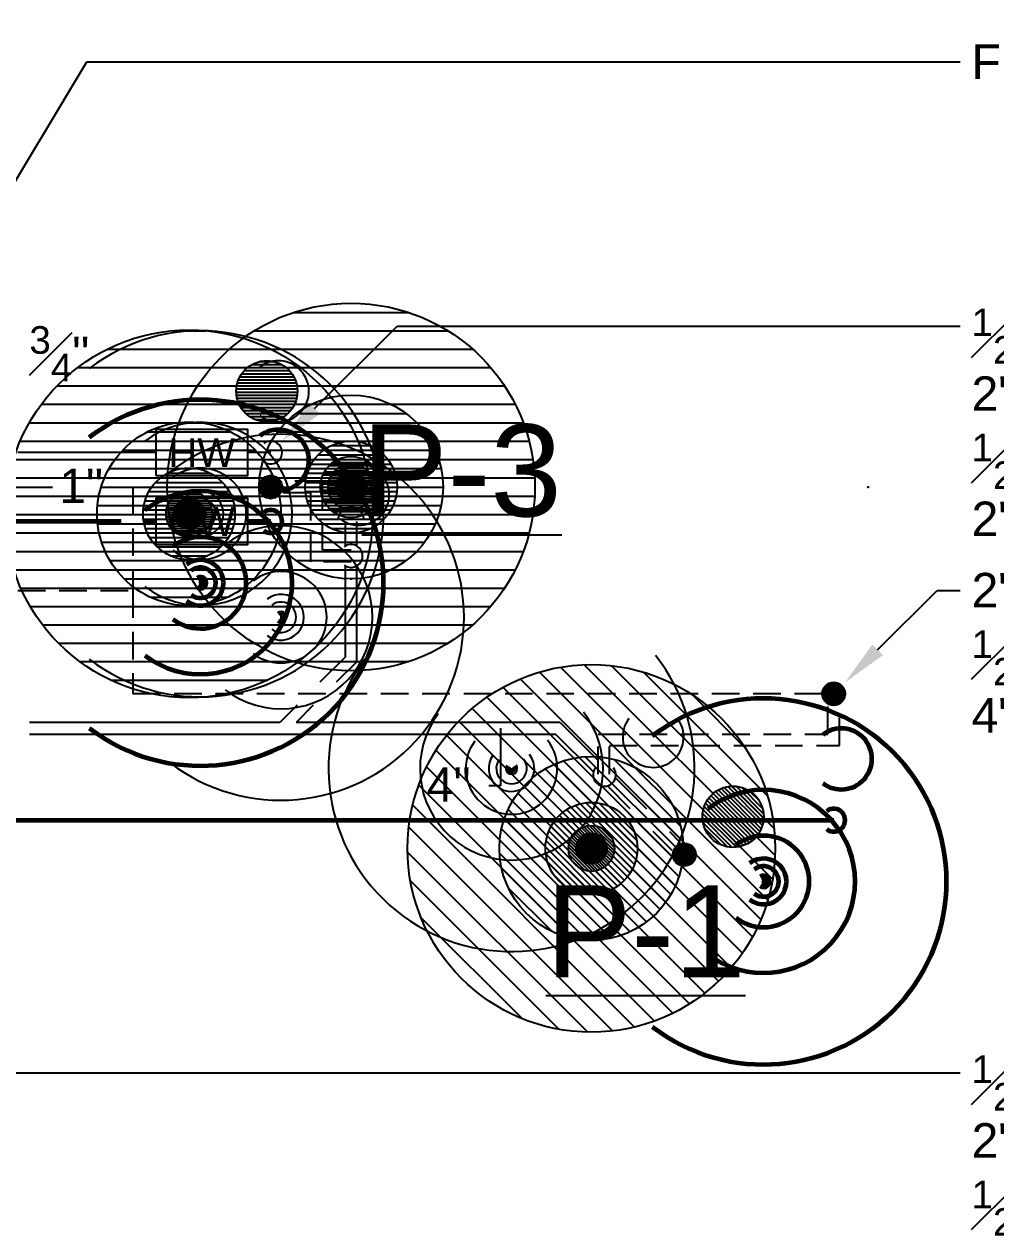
# Model space of a CAD drawing. Extents: x 2104 to 16979, y 4026 to 5124.
# Drawn here: x 6615.8 to 6742.7, y 4576.2 to 4734.4 of the extents above; entities that cross this region are included whole.
import ezdxf
from ezdxf import colors
from ezdxf.entities.mleader import LeaderData, LeaderLine
from ezdxf.enums import TextEntityAlignment as Align
from ezdxf.math import Vec2, Vec3

# ---------------------------------------------------------------- set-up
doc = ezdxf.new("R2010")
doc.units = 0
doc.header["$LTSCALE"] = 18
doc.header["$MEASUREMENT"] = 0
doc.linetypes.add('VENT', pattern=[0.30000000000000004, 0.2, -0.1])
for name, color, linetype in [('G-ANNO-TEXT', 70, 'Continuous'), ('P-HW-N', 1, 'Continuous'), ('P-HW-N @ 1 (1)', 1, 'Continuous'), ('P-HW-N @ 1 (2)', 1, 'Continuous'), ('P-HW-N @ 12', 1, 'Continuous'), ('P-HW-N @ 128', 1, 'Continuous'), ('P-HW-N @ 16', 1, 'Continuous'), ('P-HW-N @ 192', 1, 'Continuous'), ('P-HW-N @ 2', 1, 'Continuous'), ('P-HW-N @ 24', 1, 'Continuous'), ('P-HW-N @ 384', 1, 'Continuous'), ('P-HW-N @ 4', 1, 'Continuous'), ('P-HW-N @ 48', 1, 'Continuous'), ('P-HW-N @ 64', 1, 'Continuous'), ('P-HW-N @ 768', 1, 'Continuous'), ('P-HW-N @ 8', 1, 'Continuous'), ('P-HW-N @ 96', 1, 'Continuous'), ('P-SAN-N', 6, 'Continuous'), ('P-SAN-N @ 1 (1)', 6, 'Continuous'), ('P-SAN-N @ 1 (2)', 6, 'Continuous'), ('P-SAN-N @ 12', 6, 'Continuous'), ('P-SAN-N @ 128', 6, 'Continuous'), ('P-SAN-N @ 16', 6, 'Continuous'), ('P-SAN-N @ 192', 6, 'Continuous'), ('P-SAN-N @ 2', 6, 'Continuous'), ('P-SAN-N @ 24', 6, 'Continuous'), ('P-SAN-N @ 384', 6, 'Continuous'), ('P-SAN-N @ 4', 6, 'Continuous'), ('P-SAN-N @ 48', 6, 'Continuous'), ('P-SAN-N @ 64', 6, 'Continuous'), ('P-SAN-N @ 768', 6, 'Continuous'), ('P-SAN-N @ 8', 6, 'Continuous'), ('P-SAN-N @ 96', 6, 'Continuous'), ('P-SANV-N', 5, 'VENT'), ('P-SANV-N @ 1 (1)', 5, 'VENT'), ('P-SANV-N @ 1 (2)', 5, 'VENT'), ('P-SANV-N @ 12', 5, 'VENT'), ('P-SANV-N @ 128', 5, 'VENT'), ('P-SANV-N @ 16', 5, 'VENT'), ('P-SANV-N @ 192', 5, 'VENT'), ('P-SANV-N @ 2', 5, 'VENT'), ('P-SANV-N @ 24', 5, 'VENT'), ('P-SANV-N @ 384', 5, 'VENT'), ('P-SANV-N @ 4', 5, 'VENT'), ('P-SANV-N @ 48', 5, 'VENT'), ('P-SANV-N @ 64', 5, 'VENT'), ('P-SANV-N @ 768', 5, 'VENT'), ('P-SANV-N @ 8', 5, 'VENT'), ('P-SANV-N @ 96', 5, 'VENT')]:
    doc.layers.add(name, color=color, linetype=linetype)
for name, color, linetype, lineweight in [('P-CW-N', 4, 'Continuous', 60), ('P-CW-N @ 1 (1)', 4, 'Continuous', 60), ('P-CW-N @ 1 (2)', 4, 'Continuous', 60), ('P-CW-N @ 12', 4, 'Continuous', 60), ('P-CW-N @ 128', 4, 'Continuous', 60), ('P-CW-N @ 16', 4, 'Continuous', 60), ('P-CW-N @ 192', 4, 'Continuous', 60), ('P-CW-N @ 2', 4, 'Continuous', 60), ('P-CW-N @ 24', 4, 'Continuous', 60), ('P-CW-N @ 384', 4, 'Continuous', 60), ('P-CW-N @ 4', 4, 'Continuous', 60), ('P-CW-N @ 48', 4, 'Continuous', 60), ('P-CW-N @ 64', 4, 'Continuous', 60), ('P-CW-N @ 768', 4, 'Continuous', 60), ('P-CW-N @ 8', 4, 'Continuous', 60), ('P-CW-N @ 96', 4, 'Continuous', 60)]:
    doc.layers.add(name, color=color, linetype=linetype, lineweight=lineweight)
doc.layers.get('0').freeze()
doc.styles.add('Arial', font='arial.ttf')
doc.dimstyles.new('Loop048', dxfattribs={"dimscale": 0, "dimtxt": 0.09375, "dimasz": 0.03125, "dimexe": 0.0625, "dimexo": 0.0625, "dimgap": 0.09375, "dimtad": 1, "dimdec": 4, "dimzin": 3, "dimdsep": 46, "dimlunit": 4, "dimtxsty": 'Arial', "dimblk": 'OBLIQUE', "dimcen": 0.09375, "dimdle": 0.0625, "dimclrd": 256, "dimclre": 256, "dimclrt": 256, "dimadec": 4, "dimazin": 0, "dimtfac": 0.8, "dimtdec": 4, "dimtix": 1, "dimtofl": 0, "dimtmove": 1, "dimatfit": 0, "dimldrblk": 'LeaderNoteBlock', "dimfxl": 1, "dimfrac": 1, "dimtolj": 1, "dimtzin": 0, "dimlwd": -1, "dimlwe": -1, "dimarcsym": 0})

# ---------------------------------------------------------------- blocks, each defined once
blk = doc.blocks.new('*U7')
h = blk.add_hatch()
h.set_pattern_fill('ANSI31', color=256, scale=0.025, angle=135)
h.set_pattern_definition([(180, (0, 0), (-4.336808689942018e-19, -0.003125), [])])
edge = h.paths.add_edge_path()
edge.add_arc((-3.469446951953614e-18, -6.938893903907228e-18), 0.03125000000000001, 0, 360)
blk.add_circle((0, 0), 0.03125)
blk = doc.blocks.new('*U322')
at = {"layer": 'P-SANV-N @ 1 (1)'}
blk.add_blockref('*U7', (6637.343581524154, 4670.5), dxfattribs=at)
at = {"layer": 'P-SANV-N @ 1 (2)'}
blk.add_blockref('*U7', (6637.343581524154, 4670.5), dxfattribs=at)
at = {"layer": 'P-SANV-N @ 12', "xscale": 12, "yscale": 12, "zscale": 12}
blk.add_blockref('*U7', (6637.343581524154, 4670.5), dxfattribs=at)
at = {"layer": 'P-SANV-N @ 128', "xscale": 128, "yscale": 128, "zscale": 128}
blk.add_blockref('*U7', (6647.5, 4686.5), dxfattribs=at)
at = {"layer": 'P-SANV-N @ 16', "xscale": 16, "yscale": 16, "zscale": 16}
blk.add_blockref('*U7', (6637.343581524154, 4670.5), dxfattribs=at)
at = {"layer": 'P-SANV-N @ 192', "xscale": 192, "yscale": 192, "zscale": 192}
blk.add_blockref('*U7', (6637.343581524154, 4670.5), dxfattribs=at)
at = {"layer": 'P-SANV-N @ 2', "xscale": 2, "yscale": 2, "zscale": 2}
blk.add_blockref('*U7', (6637.343581524154, 4670.5), dxfattribs=at)
at = {"layer": 'P-SANV-N @ 24', "xscale": 24, "yscale": 24, "zscale": 24}
blk.add_blockref('*U7', (6637.343581524154, 4670.5), dxfattribs=at)
at = {"layer": 'P-SANV-N @ 384', "xscale": 384, "yscale": 384, "zscale": 384}
blk.add_blockref('*U7', (6637.343581524154, 4670.5), dxfattribs=at)
at = {"layer": 'P-SANV-N @ 4', "xscale": 4, "yscale": 4, "zscale": 4}
blk.add_blockref('*U7', (6637.343581524154, 4670.5), dxfattribs=at)
at = {"layer": 'P-SANV-N @ 48', "xscale": 48, "yscale": 48, "zscale": 48}
blk.add_blockref('*U7', (6721.5, 4647), dxfattribs=at)
at = {"layer": 'P-SANV-N @ 64', "xscale": 64, "yscale": 64, "zscale": 64}
blk.add_blockref('*U7', (6637.343581524154, 4670.5), dxfattribs=at)
at = {"layer": 'P-SANV-N @ 768', "xscale": 768, "yscale": 768, "zscale": 768}
blk.add_blockref('*U7', (6637.343581524154, 4670.5), dxfattribs=at)
at = {"layer": 'P-SANV-N @ 8', "xscale": 8, "yscale": 8, "zscale": 8}
blk.add_blockref('*U7', (6637.343581524154, 4670.5), dxfattribs=at)
at = {"layer": 'P-SANV-N @ 96', "xscale": 96, "yscale": 96, "zscale": 96}
blk.add_blockref('*U7', (6637.343581524154, 4670.5), dxfattribs=at)
blk = doc.blocks.new('*U323')
at = {"layer": 'P-SAN-N @ 1 (1)', "rotation": 315}
blk.add_blockref('*U7', (6689.868580154854, 4626.817711346161), dxfattribs=at)
at = {"layer": 'P-SAN-N @ 1 (2)', "rotation": 315}
blk.add_blockref('*U7', (6689.868580154854, 4626.817711346161), dxfattribs=at)
at = {"layer": 'P-SAN-N @ 12', "xscale": 12, "yscale": 12, "zscale": 12, "rotation": 315}
blk.add_blockref('*U7', (6689.868580154854, 4626.817711346161), dxfattribs=at)
at = {"layer": 'P-SAN-N @ 128', "xscale": 128, "yscale": 128, "zscale": 128, "rotation": 315}
blk.add_blockref('*U7', (6708.363961030679, 4630.949747468305), dxfattribs=at)
at = {"layer": 'P-SAN-N @ 16', "xscale": 16, "yscale": 16, "zscale": 16, "rotation": 315}
blk.add_blockref('*U7', (6689.868580154854, 4626.817711346161), dxfattribs=at)
at = {"layer": 'P-SAN-N @ 192', "xscale": 192, "yscale": 192, "zscale": 192, "rotation": 315}
blk.add_blockref('*U7', (6689.868580154854, 4626.817711346161), dxfattribs=at)
at = {"layer": 'P-SAN-N @ 2', "xscale": 2, "yscale": 2, "zscale": 2, "rotation": 315}
blk.add_blockref('*U7', (6689.868580154854, 4626.817711346161), dxfattribs=at)
at = {"layer": 'P-SAN-N @ 24', "xscale": 24, "yscale": 24, "zscale": 24, "rotation": 315}
blk.add_blockref('*U7', (6689.868580154854, 4626.817711346161), dxfattribs=at)
at = {"layer": 'P-SAN-N @ 384', "xscale": 384, "yscale": 384, "zscale": 384, "rotation": 315}
blk.add_blockref('*U7', (6689.868580154854, 4626.817711346161), dxfattribs=at)
at = {"layer": 'P-SAN-N @ 4', "xscale": 4, "yscale": 4, "zscale": 4, "rotation": 315}
blk.add_blockref('*U7', (6689.868580154854, 4626.817711346161), dxfattribs=at)
at = {"layer": 'P-SAN-N @ 48', "xscale": 48, "yscale": 48, "zscale": 48, "rotation": 315}
blk.add_blockref('*U7', (6702, 4626), dxfattribs=at)
at = {"layer": 'P-SAN-N @ 64', "xscale": 64, "yscale": 64, "zscale": 64, "rotation": 315}
blk.add_blockref('*U7', (6689.868580154854, 4626.817711346161), dxfattribs=at)
at = {"layer": 'P-SAN-N @ 768', "xscale": 768, "yscale": 768, "zscale": 768, "rotation": 315}
blk.add_blockref('*U7', (6689.868580154854, 4626.817711346161), dxfattribs=at)
at = {"layer": 'P-SAN-N @ 8', "xscale": 8, "yscale": 8, "zscale": 8, "rotation": 315}
blk.add_blockref('*U7', (6689.868580154854, 4626.817711346161), dxfattribs=at)
at = {"layer": 'P-SAN-N @ 96', "xscale": 96, "yscale": 96, "zscale": 96, "rotation": 315}
blk.add_blockref('*U7', (6689.868580154854, 4626.817711346161), dxfattribs=at)
blk = doc.blocks.new('*U8')
at = {"linetype": 'Continuous'}
blk.add_arc((0, 0), 0.03111555437015312, 232.5669694738212, 127.4330305261797, dxfattribs=at)
blk = doc.blocks.new('*U324')
at = {"layer": 'P-CW-N @ 1 (1)'}
blk.add_blockref('*U8', (6712.343581524154, 4622.5), dxfattribs=at)
at = {"layer": 'P-CW-N @ 1 (2)'}
blk.add_blockref('*U8', (6712.343581524154, 4622.5), dxfattribs=at)
at = {"layer": 'P-CW-N @ 12', "xscale": 12, "yscale": 12, "zscale": 12}
blk.add_blockref('*U8', (6712.343581524154, 4622.5), dxfattribs=at)
at = {"layer": 'P-CW-N @ 128', "xscale": 128, "yscale": 128, "zscale": 128}
blk.add_blockref('*U8', (6722.5, 4638.5), dxfattribs=at)
at = {"layer": 'P-CW-N @ 16', "xscale": 16, "yscale": 16, "zscale": 16}
blk.add_blockref('*U8', (6712.343581524154, 4622.5), dxfattribs=at)
at = {"layer": 'P-CW-N @ 192', "xscale": 192, "yscale": 192, "zscale": 192}
blk.add_blockref('*U8', (6712.343581524154, 4622.5), dxfattribs=at)
at = {"layer": 'P-CW-N @ 2', "xscale": 2, "yscale": 2, "zscale": 2}
blk.add_blockref('*U8', (6712.343581524154, 4622.5), dxfattribs=at)
at = {"layer": 'P-CW-N @ 24', "xscale": 24, "yscale": 24, "zscale": 24}
blk.add_blockref('*U8', (6712.343581524154, 4622.5), dxfattribs=at)
at = {"layer": 'P-CW-N @ 384', "xscale": 384, "yscale": 384, "zscale": 384}
blk.add_blockref('*U8', (6712.343581524154, 4622.5), dxfattribs=at)
at = {"layer": 'P-CW-N @ 4', "xscale": 4, "yscale": 4, "zscale": 4}
blk.add_blockref('*U8', (6712.343581524154, 4622.5), dxfattribs=at)
at = {"layer": 'P-CW-N @ 48', "xscale": 48, "yscale": 48, "zscale": 48}
blk.add_blockref('*U8', (6721.5, 4630.5), dxfattribs=at)
at = {"layer": 'P-CW-N @ 64', "xscale": 64, "yscale": 64, "zscale": 64}
blk.add_blockref('*U8', (6712.343581524154, 4622.5), dxfattribs=at)
at = {"layer": 'P-CW-N @ 768', "xscale": 768, "yscale": 768, "zscale": 768}
blk.add_blockref('*U8', (6712.343581524154, 4622.5), dxfattribs=at)
at = {"layer": 'P-CW-N @ 8', "xscale": 8, "yscale": 8, "zscale": 8}
blk.add_blockref('*U8', (6712.343581524154, 4622.5), dxfattribs=at)
at = {"layer": 'P-CW-N @ 96', "xscale": 96, "yscale": 96, "zscale": 96}
blk.add_blockref('*U8', (6712.343581524154, 4622.5), dxfattribs=at)
blk = doc.blocks.new('*U325')
at = {"layer": 'P-CW-N @ 1 (1)'}
blk.add_blockref('*U8', (6638.843581524154, 4661.5), dxfattribs=at)
at = {"layer": 'P-CW-N @ 1 (2)'}
blk.add_blockref('*U8', (6638.843581524154, 4661.5), dxfattribs=at)
at = {"layer": 'P-CW-N @ 12', "xscale": 12, "yscale": 12, "zscale": 12}
blk.add_blockref('*U8', (6638.843581524154, 4661.5), dxfattribs=at)
at = {"layer": 'P-CW-N @ 128', "xscale": 128, "yscale": 128, "zscale": 128}
blk.add_blockref('*U8', (6649, 4677.5), dxfattribs=at)
at = {"layer": 'P-CW-N @ 16', "xscale": 16, "yscale": 16, "zscale": 16}
blk.add_blockref('*U8', (6638.843581524154, 4661.5), dxfattribs=at)
at = {"layer": 'P-CW-N @ 192', "xscale": 192, "yscale": 192, "zscale": 192}
blk.add_blockref('*U8', (6638.843581524154, 4661.5), dxfattribs=at)
at = {"layer": 'P-CW-N @ 2', "xscale": 2, "yscale": 2, "zscale": 2}
blk.add_blockref('*U8', (6638.843581524154, 4661.5), dxfattribs=at)
at = {"layer": 'P-CW-N @ 24', "xscale": 24, "yscale": 24, "zscale": 24}
blk.add_blockref('*U8', (6638.843581524154, 4661.5), dxfattribs=at)
at = {"layer": 'P-CW-N @ 384', "xscale": 384, "yscale": 384, "zscale": 384}
blk.add_blockref('*U8', (6638.843581524154, 4661.5), dxfattribs=at)
at = {"layer": 'P-CW-N @ 4', "xscale": 4, "yscale": 4, "zscale": 4}
blk.add_blockref('*U8', (6638.843581524154, 4661.5), dxfattribs=at)
at = {"layer": 'P-CW-N @ 48', "xscale": 48, "yscale": 48, "zscale": 48}
blk.add_blockref('*U8', (6648, 4669.5), dxfattribs=at)
at = {"layer": 'P-CW-N @ 64', "xscale": 64, "yscale": 64, "zscale": 64}
blk.add_blockref('*U8', (6638.843581524154, 4661.5), dxfattribs=at)
at = {"layer": 'P-CW-N @ 768', "xscale": 768, "yscale": 768, "zscale": 768}
blk.add_blockref('*U8', (6638.843581524154, 4661.5), dxfattribs=at)
at = {"layer": 'P-CW-N @ 8', "xscale": 8, "yscale": 8, "zscale": 8}
blk.add_blockref('*U8', (6638.843581524154, 4661.5), dxfattribs=at)
at = {"layer": 'P-CW-N @ 96', "xscale": 96, "yscale": 96, "zscale": 96}
blk.add_blockref('*U8', (6638.843581524154, 4661.5), dxfattribs=at)
blk = doc.blocks.new('*U326')
at = {"layer": 'P-HW-N @ 1 (1)'}
blk.add_blockref('*U8', (6638.843581524154, 4670.5), dxfattribs=at)
at = {"layer": 'P-HW-N @ 1 (2)'}
blk.add_blockref('*U8', (6638.843581524154, 4670.5), dxfattribs=at)
at = {"layer": 'P-HW-N @ 12', "xscale": 12, "yscale": 12, "zscale": 12}
blk.add_blockref('*U8', (6638.843581524154, 4670.5), dxfattribs=at)
at = {"layer": 'P-HW-N @ 128', "xscale": 128, "yscale": 128, "zscale": 128}
blk.add_blockref('*U8', (6649, 4686.5), dxfattribs=at)
at = {"layer": 'P-HW-N @ 16', "xscale": 16, "yscale": 16, "zscale": 16}
blk.add_blockref('*U8', (6638.843581524154, 4670.5), dxfattribs=at)
at = {"layer": 'P-HW-N @ 192', "xscale": 192, "yscale": 192, "zscale": 192}
blk.add_blockref('*U8', (6638.843581524154, 4670.5), dxfattribs=at)
at = {"layer": 'P-HW-N @ 2', "xscale": 2, "yscale": 2, "zscale": 2}
blk.add_blockref('*U8', (6638.843581524154, 4670.5), dxfattribs=at)
at = {"layer": 'P-HW-N @ 24', "xscale": 24, "yscale": 24, "zscale": 24}
blk.add_blockref('*U8', (6638.843581524154, 4670.5), dxfattribs=at)
at = {"layer": 'P-HW-N @ 384', "xscale": 384, "yscale": 384, "zscale": 384}
blk.add_blockref('*U8', (6638.843581524154, 4670.5), dxfattribs=at)
at = {"layer": 'P-HW-N @ 4', "xscale": 4, "yscale": 4, "zscale": 4}
blk.add_blockref('*U8', (6638.843581524154, 4670.5), dxfattribs=at)
at = {"layer": 'P-HW-N @ 48', "xscale": 48, "yscale": 48, "zscale": 48}
blk.add_blockref('*U8', (6648, 4678.5), dxfattribs=at)
at = {"layer": 'P-HW-N @ 64', "xscale": 64, "yscale": 64, "zscale": 64}
blk.add_blockref('*U8', (6638.843581524154, 4670.5), dxfattribs=at)
at = {"layer": 'P-HW-N @ 768', "xscale": 768, "yscale": 768, "zscale": 768}
blk.add_blockref('*U8', (6638.843581524154, 4670.5), dxfattribs=at)
at = {"layer": 'P-HW-N @ 8', "xscale": 8, "yscale": 8, "zscale": 8}
blk.add_blockref('*U8', (6638.843581524154, 4670.5), dxfattribs=at)
at = {"layer": 'P-HW-N @ 96', "xscale": 96, "yscale": 96, "zscale": 96}
blk.add_blockref('*U8', (6638.843581524154, 4670.5), dxfattribs=at)
blk = doc.blocks.new('*U23')
at = {"linetype": 'Continuous'}
blk.add_circle((0, 0), 0.03515625, dxfattribs=at)
blk.add_arc((-4.231866745139107e-15, 0.09046299364832541), 0.03515625, 180.0000000000026, 2.655435359053694e-12, dxfattribs=at)
blk = doc.blocks.new('*U327')
at = {"layer": 'P-SAN-N @ 1 (2)', "rotation": 180}
blk.add_blockref('*U23', (6726, 4674), dxfattribs=at)
at = {"layer": 'P-SAN-N @ 48', "xscale": 48, "yscale": 48, "zscale": 48, "rotation": 180}
blk.add_blockref('*U23', (6658.5, 4674), dxfattribs=at)
blk = doc.blocks.new('*U26')
at = {"linetype": 'Continuous'}
blk.add_arc((0, 0), 0.03111555437015312, 188.2778165685707, 83.14387762092916, dxfattribs=at)
blk = doc.blocks.new('*U328')
at = {"layer": 'P-SANV-N @ 1 (1)', "rotation": 315}
blk.add_blockref('*U26', (6679.443958952396, 4637.242332548618), dxfattribs=at)
at = {"layer": 'P-SANV-N @ 1 (2)', "rotation": 315}
blk.add_blockref('*U26', (6679.443958952396, 4637.242332548618), dxfattribs=at)
at = {"layer": 'P-SANV-N @ 12', "xscale": 12, "yscale": 12, "zscale": 12, "rotation": 315}
blk.add_blockref('*U26', (6679.443958952396, 4637.242332548618), dxfattribs=at)
at = {"layer": 'P-SANV-N @ 128', "xscale": 128, "yscale": 128, "zscale": 128, "rotation": 315}
blk.add_blockref('*U26', (6697.93933982822, 4641.374368670764), dxfattribs=at)
at = {"layer": 'P-SANV-N @ 16', "xscale": 16, "yscale": 16, "zscale": 16, "rotation": 315}
blk.add_blockref('*U26', (6679.443958952396, 4637.242332548618), dxfattribs=at)
at = {"layer": 'P-SANV-N @ 192', "xscale": 192, "yscale": 192, "zscale": 192, "rotation": 315}
blk.add_blockref('*U26', (6679.443958952396, 4637.242332548618), dxfattribs=at)
at = {"layer": 'P-SANV-N @ 2', "xscale": 2, "yscale": 2, "zscale": 2, "rotation": 315}
blk.add_blockref('*U26', (6679.443958952396, 4637.242332548618), dxfattribs=at)
at = {"layer": 'P-SANV-N @ 24', "xscale": 24, "yscale": 24, "zscale": 24, "rotation": 315}
blk.add_blockref('*U26', (6679.443958952396, 4637.242332548618), dxfattribs=at)
at = {"layer": 'P-SANV-N @ 384', "xscale": 384, "yscale": 384, "zscale": 384, "rotation": 315}
blk.add_blockref('*U26', (6679.443958952396, 4637.242332548618), dxfattribs=at)
at = {"layer": 'P-SANV-N @ 4', "xscale": 4, "yscale": 4, "zscale": 4, "rotation": 315}
blk.add_blockref('*U26', (6679.443958952396, 4637.242332548618), dxfattribs=at)
at = {"layer": 'P-SANV-N @ 48', "xscale": 48, "yscale": 48, "zscale": 48, "rotation": 315}
blk.add_blockref('*U26', (6691.575378797541, 4636.424621202459), dxfattribs=at)
at = {"layer": 'P-SANV-N @ 64', "xscale": 64, "yscale": 64, "zscale": 64, "rotation": 315}
blk.add_blockref('*U26', (6679.443958952396, 4637.242332548618), dxfattribs=at)
at = {"layer": 'P-SANV-N @ 768', "xscale": 768, "yscale": 768, "zscale": 768, "rotation": 315}
blk.add_blockref('*U26', (6679.443958952396, 4637.242332548618), dxfattribs=at)
at = {"layer": 'P-SANV-N @ 8', "xscale": 8, "yscale": 8, "zscale": 8, "rotation": 315}
blk.add_blockref('*U26', (6679.443958952396, 4637.242332548618), dxfattribs=at)
at = {"layer": 'P-SANV-N @ 96', "xscale": 96, "yscale": 96, "zscale": 96, "rotation": 315}
blk.add_blockref('*U26', (6679.443958952396, 4637.242332548618), dxfattribs=at)
blk = doc.blocks.new('*U329')
at = {"layer": 'P-SANV-N @ 1 (1)'}
blk.add_blockref('*U8', (6649.343581524154, 4657), dxfattribs=at)
at = {"layer": 'P-SANV-N @ 1 (2)'}
blk.add_blockref('*U8', (6649.343581524154, 4657), dxfattribs=at)
at = {"layer": 'P-SANV-N @ 12', "xscale": 12, "yscale": 12, "zscale": 12}
blk.add_blockref('*U8', (6649.343581524154, 4657), dxfattribs=at)
at = {"layer": 'P-SANV-N @ 128', "xscale": 128, "yscale": 128, "zscale": 128}
blk.add_blockref('*U8', (6659.5, 4673), dxfattribs=at)
at = {"layer": 'P-SANV-N @ 16', "xscale": 16, "yscale": 16, "zscale": 16}
blk.add_blockref('*U8', (6649.343581524154, 4657), dxfattribs=at)
at = {"layer": 'P-SANV-N @ 192', "xscale": 192, "yscale": 192, "zscale": 192}
blk.add_blockref('*U8', (6649.343581524154, 4657), dxfattribs=at)
at = {"layer": 'P-SANV-N @ 2', "xscale": 2, "yscale": 2, "zscale": 2}
blk.add_blockref('*U8', (6649.343581524154, 4657), dxfattribs=at)
at = {"layer": 'P-SANV-N @ 24', "xscale": 24, "yscale": 24, "zscale": 24}
blk.add_blockref('*U8', (6649.343581524154, 4657), dxfattribs=at)
at = {"layer": 'P-SANV-N @ 384', "xscale": 384, "yscale": 384, "zscale": 384}
blk.add_blockref('*U8', (6649.343581524154, 4657), dxfattribs=at)
at = {"layer": 'P-SANV-N @ 4', "xscale": 4, "yscale": 4, "zscale": 4}
blk.add_blockref('*U8', (6649.343581524154, 4657), dxfattribs=at)
at = {"layer": 'P-SANV-N @ 48', "xscale": 48, "yscale": 48, "zscale": 48}
blk.add_blockref('*U8', (6658.5, 4665), dxfattribs=at)
at = {"layer": 'P-SANV-N @ 64', "xscale": 64, "yscale": 64, "zscale": 64}
blk.add_blockref('*U8', (6649.343581524154, 4657), dxfattribs=at)
at = {"layer": 'P-SANV-N @ 768', "xscale": 768, "yscale": 768, "zscale": 768}
blk.add_blockref('*U8', (6649.343581524154, 4657), dxfattribs=at)
at = {"layer": 'P-SANV-N @ 8', "xscale": 8, "yscale": 8, "zscale": 8}
blk.add_blockref('*U8', (6649.343581524154, 4657), dxfattribs=at)
at = {"layer": 'P-SANV-N @ 96', "xscale": 96, "yscale": 96, "zscale": 96}
blk.add_blockref('*U8', (6649.343581524154, 4657), dxfattribs=at)
blk = doc.blocks.new('*U340')
at = {"layer": 'P-SANV-N @ 1 (1)'}
blk.add_blockref('*U7', (6563.843581524154, 4697.5), dxfattribs=at)
at = {"layer": 'P-SANV-N @ 1 (2)'}
blk.add_blockref('*U7', (6563.843581524154, 4697.5), dxfattribs=at)
at = {"layer": 'P-SANV-N @ 12', "xscale": 12, "yscale": 12, "zscale": 12}
blk.add_blockref('*U7', (6563.843581524154, 4697.5), dxfattribs=at)
at = {"layer": 'P-SANV-N @ 128', "xscale": 128, "yscale": 128, "zscale": 128}
blk.add_blockref('*U7', (6574, 4713.5), dxfattribs=at)
at = {"layer": 'P-SANV-N @ 16', "xscale": 16, "yscale": 16, "zscale": 16}
blk.add_blockref('*U7', (6563.843581524154, 4697.5), dxfattribs=at)
at = {"layer": 'P-SANV-N @ 192', "xscale": 192, "yscale": 192, "zscale": 192}
blk.add_blockref('*U7', (6563.843581524154, 4697.5), dxfattribs=at)
at = {"layer": 'P-SANV-N @ 2', "xscale": 2, "yscale": 2, "zscale": 2}
blk.add_blockref('*U7', (6563.843581524154, 4697.5), dxfattribs=at)
at = {"layer": 'P-SANV-N @ 24', "xscale": 24, "yscale": 24, "zscale": 24}
blk.add_blockref('*U7', (6563.843581524154, 4697.5), dxfattribs=at)
at = {"layer": 'P-SANV-N @ 384', "xscale": 384, "yscale": 384, "zscale": 384}
blk.add_blockref('*U7', (6563.843581524154, 4697.5), dxfattribs=at)
at = {"layer": 'P-SANV-N @ 4', "xscale": 4, "yscale": 4, "zscale": 4}
blk.add_blockref('*U7', (6563.843581524154, 4697.5), dxfattribs=at)
at = {"layer": 'P-SANV-N @ 48', "xscale": 48, "yscale": 48, "zscale": 48}
blk.add_blockref('*U7', (6648, 4674), dxfattribs=at)
at = {"layer": 'P-SANV-N @ 64', "xscale": 64, "yscale": 64, "zscale": 64}
blk.add_blockref('*U7', (6563.843581524154, 4697.5), dxfattribs=at)
at = {"layer": 'P-SANV-N @ 768', "xscale": 768, "yscale": 768, "zscale": 768}
blk.add_blockref('*U7', (6563.843581524154, 4697.5), dxfattribs=at)
at = {"layer": 'P-SANV-N @ 8', "xscale": 8, "yscale": 8, "zscale": 8}
blk.add_blockref('*U7', (6563.843581524154, 4697.5), dxfattribs=at)
at = {"layer": 'P-SANV-N @ 96', "xscale": 96, "yscale": 96, "zscale": 96}
blk.add_blockref('*U7', (6563.843581524154, 4697.5), dxfattribs=at)
blk = doc.blocks.new('_Oblique')
at = {"color": 0, "linetype": 'ByBlock', "lineweight": -2}
blk.add_line((-0.5, -0.5), (0.5, 0.5), dxfattribs=at)
blk = doc.blocks.new('LeaderNoteBlock')
blk.add_ellipse((0, 0), major_axis=(1, -1.836909530733566e-16), ratio=0.2499999999998295, start_param=5.387520513321723, end_param=10.32044275462724)
blk = doc.blocks.new('*U12')
at = {"layer": 'DEFPOINTS'}
blk.add_lwpolyline([(-0.125, -0.0625), (0.125, -0.0625), (0.125, 0.0625), (-0.125, 0.0625)], close=True, dxfattribs=at)
at = {"style": 'Arial'}
blk.add_text('CW', height=0.078125, dxfattribs=at).set_placement((-3.686292673615752e-17, 2.775557561562891e-17), align=Align.MIDDLE)
blk = doc.blocks.new('*U13')
at = {"layer": 'DEFPOINTS'}
blk.add_lwpolyline([(-0.125, -0.0625), (0.125, -0.0625), (0.125, 0.0625), (-0.125, 0.0625)], close=True, dxfattribs=at)
at = {"style": 'Arial'}
blk.add_text('HW', height=0.078125, dxfattribs=at).set_placement((-3.713743472833174e-17, 0), align=Align.MIDDLE)
blk = doc.blocks.new('*U714')
at = {"layer": 'P-SAN-N @ 1 (1)'}
blk.add_blockref('*U7', (6658.5, 4674), dxfattribs=at)
at = {"layer": 'P-SAN-N @ 1 (2)'}
blk.add_blockref('*U7', (6658.5, 4674), dxfattribs=at)
at = {"layer": 'P-SAN-N @ 12', "xscale": 12, "yscale": 12, "zscale": 12}
blk.add_blockref('*U7', (6658.5, 4674), dxfattribs=at)
at = {"layer": 'P-SAN-N @ 128', "xscale": 128, "yscale": 128, "zscale": 128}
blk.add_blockref('*U7', (6658.5, 4674), dxfattribs=at)
at = {"layer": 'P-SAN-N @ 16', "xscale": 16, "yscale": 16, "zscale": 16}
blk.add_blockref('*U7', (6658.5, 4674), dxfattribs=at)
at = {"layer": 'P-SAN-N @ 192', "xscale": 192, "yscale": 192, "zscale": 192}
blk.add_blockref('*U7', (6658.5, 4674), dxfattribs=at)
at = {"layer": 'P-SAN-N @ 2', "xscale": 2, "yscale": 2, "zscale": 2}
blk.add_blockref('*U7', (6658.5, 4674), dxfattribs=at)
at = {"layer": 'P-SAN-N @ 24', "xscale": 24, "yscale": 24, "zscale": 24}
blk.add_blockref('*U7', (6658.5, 4674), dxfattribs=at)
at = {"layer": 'P-SAN-N @ 384', "xscale": 384, "yscale": 384, "zscale": 384}
blk.add_blockref('*U7', (6658.5, 4674), dxfattribs=at)
at = {"layer": 'P-SAN-N @ 4', "xscale": 4, "yscale": 4, "zscale": 4}
blk.add_blockref('*U7', (6658.5, 4674), dxfattribs=at)
at = {"layer": 'P-SAN-N @ 48', "xscale": 48, "yscale": 48, "zscale": 48}
blk.add_blockref('*U7', (6658.5, 4674), dxfattribs=at)
at = {"layer": 'P-SAN-N @ 64', "xscale": 64, "yscale": 64, "zscale": 64}
blk.add_blockref('*U7', (6658.5, 4674), dxfattribs=at)
at = {"layer": 'P-SAN-N @ 768', "xscale": 768, "yscale": 768, "zscale": 768}
blk.add_blockref('*U7', (6658.5, 4674), dxfattribs=at)
at = {"layer": 'P-SAN-N @ 8', "xscale": 8, "yscale": 8, "zscale": 8}
blk.add_blockref('*U7', (6658.5, 4674), dxfattribs=at)
at = {"layer": 'P-SAN-N @ 96', "xscale": 96, "yscale": 96, "zscale": 96}
blk.add_blockref('*U7', (6658.5, 4674), dxfattribs=at)

msp = doc.modelspace()

# ---------------------------------------------------------------- linework, layer by layer
at = {"layer": 'P-CW-N'}
for p, q in [((6628.5, 4669.5), (6610.5, 4669.5)), ((6633, 4669.5), (6631.5, 4669.5)), ((6648, 4669.5), (6645, 4669.5)), ((6610.5, 4630.5), (6721.5, 4630.5))]:
    msp.add_line(p, q, dxfattribs=at)
at = {"layer": 'P-HW-N'}
for p, q in [((6633, 4678.5), (6615, 4678.5)), ((6648, 4678.5), (6645, 4678.5))]:
    msp.add_line(p, q, dxfattribs=at)
at = {"layer": 'P-SAN-N'}
for p, q in [((6657.75, 4666.291580998446), (6657.75, 4669.5)), ((6659.25, 4666.291580998446), (6659.25, 4669.5)), ((6657.750000000001, 4651.810660173852), (6657.75, 4663.708419001554)), ((6659.25, 4651.189339827746), (6659.25, 4663.708419001554)), ((6657.750000000001, 4651.810660173854), (6654.439339826195, 4648.5)), ((6659.250000000001, 4651.189339827747), (6656.560660172254, 4648.5)), ((6651.43933982624, 4645.5), (6649.189339826273, 4643.25)), ((6653.560660172253, 4645.5), (6651.310660172253, 4643.249999999999)), ((6649.189339826273, 4643.25), (6616.5, 4643.25)), ((6685.810660171779, 4643.25), (6651.310660172254, 4643.25)), ((6685.810660171779, 4643.25), (6690.75, 4638.310660171778)), ((6616.5, 4641.75), (6685.18933982822, 4641.75)), ((6690.131763029198, 4636.807576799021), (6685.189339828221, 4641.749999999999)), ((6693.018994565884, 4636.041665605896), (6697.06066017178, 4632)), ((6694.939339828221, 4632), (6691.958334394105, 4634.981005434116)), ((6700.40900974233, 4626.53033008589), (6697.93933982822, 4629)), ((6700.060660171779, 4629), (6701.46966991411, 4627.59099025767))]:
    msp.add_line(p, q, dxfattribs=at)
at = {"layer": 'P-SANV-N'}
for p, q in [((6654.75, 4674.75), (6649.5, 4674.75)), ((6654.75, 4665.75), (6654.75, 4674.75)), ((6630, 4674), (6630, 4660.5)), ((6630, 4674), (6646.5, 4674)), ((6653.25, 4673.25), (6649.5, 4673.25)), ((6653.25, 4664.25), (6653.25, 4673.25)), ((6658.5, 4665.75), (6654.75, 4665.75)), ((6658.5, 4664.25), (6653.25, 4664.25)), ((6534, 4660.5), (6630, 4660.5)), ((6630, 4660.5), (6630, 4647)), ((6720, 4647), (6630, 4647)), ((6720.75, 4641.75), (6720.75, 4645.5)), ((6722.25, 4640.25), (6722.25, 4645.5)), ((6690.75, 4636.5), (6690.75, 4641.75)), ((6690.75, 4641.75), (6720.75, 4641.75)), ((6692.25, 4636.5), (6692.25, 4640.25)), ((6692.25, 4640.25), (6722.25, 4640.25))]:
    msp.add_line(p, q, dxfattribs=at)

# ---------------------------------------------------------------- block references
at = {"layer": 'P-CW-N'}
for name in ['*U325', '*U324']:
    msp.add_blockref(name, (0, 0), dxfattribs=at)
at = {"layer": 'P-CW-N @ 48', "xscale": 48, "yscale": 48, "zscale": 48}
msp.add_blockref('*U12', (6639, 4669.5), dxfattribs=at)
at = {"layer": 'P-HW-N'}
msp.add_blockref('*U326', (0, 0), dxfattribs=at)
at = {"layer": 'P-HW-N @ 48', "xscale": 48, "yscale": 48, "zscale": 48}
msp.add_blockref('*U13', (6639, 4678.5), dxfattribs=at)
at = {"layer": 'P-SAN-N'}
for name in ['*U714', '*U327', '*U323']:
    msp.add_blockref(name, (0, 0), dxfattribs=at)
at = {"layer": 'P-SANV-N'}
for name in ['*U340', '*U322', '*U329', '*U328']:
    msp.add_blockref(name, (0, 0), dxfattribs=at)

# ---------------------------------------------------------------- texts
at = {"layer": 'G-ANNO-TEXT', "style": 'Arial'}
for s, insert, char_height, width, attachment_point in [('\\A1;{\\H0.8x;\\S3#4;}"', (6616.5, 4695), 4.5, 29.09999999999854, 1), ('{\\LP-3}', (6686, 4670), 12, 68, 9), ('\\A1;1"', (6620.400000000373, 4676.400000000373), 4.5, 29.09999999999854, 1), ('4"', (6674.099999999627, 4637.400000000373), 4.5, 12.59999999999854, 3), ('{\\LP-1}', (6710, 4610), 12, 68, 9)]:
    msp.add_mtext(s, dxfattribs=dict(at, insert=insert, char_height=char_height, width=width, attachment_point=attachment_point))

# ---------------------------------------------------------------- leaders
at = {"layer": 'G-ANNO-TEXT'}
for points in [[(6610.5, 4674), (6618, 4674), (6619.5, 4674)], [(6678, 4642.5), (6678, 4635), (6676.5, 4635)]]:
    msp.add_leader(points, dimstyle='Loop048', override={"dimscale": 0}, dxfattribs=at)
ml = msp.add_multileader_mtext('Standard', dxfattribs=at)
ml.set_content('\\A1;FURNISH & INSTALL \\P{\\H0.8x;\\S1#2;}" VALVED HW \\P{\\H0.8x;\\S3#4;}" WASTE \\PCONNECTIONS FOR \\PDISHWASHER', color=256, style='Arial')
ml.set_leader_properties(color=256, linetype='ByLayer', lineweight=-1)
ml.build(insert=Vec2(0, 0))
ml.multileader.update_dxf_attribs({"has_dogleg": 0, "dogleg_length": 0.125, "arrow_head_size": 6, "scale": 48})
ctx = ml.context
ctx.base_point, ctx.scale, ctx.char_height, ctx.arrow_head_size, ctx.landing_gap_size, ctx.plane_origin = Vec3(6619.5, 4785), 48, 4.5, 6, 1.5, Vec3(6502.5, 4767)
notes = []
notes.append((ctx, [(0, (1, 1, 0), (6613.5, 4785), (1, 0), 6, [(0, [(6502.5, 4767), (6520.5, 4785)], 0, [])])]))
ctx.mtext.insert, ctx.mtext.flow_direction = Vec3(6621, 4787.288369713506), 5
ml = msp.add_multileader_mtext('Standard', dxfattribs=at)
ml.set_content('\\pxt1;FURNISH 18"x18" RATED ACCESS PANEL TO BE INSTALLED BY GENERAL CONTRACTOR', color=256, style='Arial')
ml.set_leader_properties(color=256, linetype='ByLayer', lineweight=-1)
ml.build(insert=Vec2(0, 0))
ml.multileader.update_dxf_attribs({"has_dogleg": 0, "dogleg_length": 0.125, "arrow_head_size": 6, "scale": 48})
ctx = ml.context
ctx.base_point, ctx.scale, ctx.char_height, ctx.arrow_head_size, ctx.landing_gap_size, ctx.plane_origin = Vec3(6738, 4729.5), 48, 4.5, 6, 1.5, Vec3(6592.5, 4707)
notes.append((ctx, [(0, (1, 1, 0), (6732, 4729.5), (1, 0), 6, [(0, [(6601.5, 4692), (6624, 4729.5)], 0, [])])]))
ctx.mtext.insert, ctx.mtext.width, ctx.mtext.flow_direction = Vec3(6739.5, 4731.788369713506), 89.41139296310394, 5
ml = msp.add_multileader_mtext('Standard', dxfattribs=at)
ml.set_content('\\pxt1;FURNISH 18"x18" RATED ACCESS PANEL TO BE INSTALLED BY GENERAL CONTRACTOR', color=256, style='Arial')
ml.set_leader_properties(color=256, linetype='ByLayer', lineweight=-1)
ml.build(insert=Vec2(0, 0))
ml.multileader.update_dxf_attribs({"has_dogleg": 0, "dogleg_length": 0.125, "arrow_head_size": 6, "scale": 48})
ctx = ml.context
ctx.base_point, ctx.scale, ctx.char_height, ctx.arrow_head_size, ctx.landing_gap_size, ctx.plane_origin = Vec3(6315, 4726.5), 48, 4.5, 6, 1.5, Vec3(6193.5, 4699.5)
notes.append((ctx, [(0, (1, 1, 0), (6309, 4726.5), (1, 0), 6, [(0, [(6193.5, 4687.5), (6220.5, 4726.5)], 0, [])])]))
ctx.mtext.insert, ctx.mtext.width, ctx.mtext.flow_direction = Vec3(6316.5, 4728.788369713506), 82.83486179308238, 5
ml = msp.add_multileader_mtext('Standard', dxfattribs=at)
ml.set_content('\\A1;{\\H0.8x;\\S1#2;}"HW-DROP\\P2"V\\P{\\H0.8x;\\S1#2;}"CW-DROP\\P2"W&T', color=256, style='Arial')
ml.set_leader_properties(color=256, linetype='ByLayer', lineweight=-1)
ml.build(insert=Vec2(0, 0))
ml.multileader.update_dxf_attribs({"has_dogleg": 0, "dogleg_length": 0.125, "arrow_head_size": 6, "scale": 48})
ctx = ml.context
ctx.base_point, ctx.scale, ctx.char_height, ctx.arrow_head_size, ctx.landing_gap_size, ctx.plane_origin = Vec3(6738, 4695), 48, 4.5, 6, 1.5, Vec3(6648, 4680)
notes.append((ctx, [(0, (1, 1, 0), (6732, 4695), (1, 0), 6, [(0, [(6649.5, 4680), (6664.5, 4695)], 0, [])])]))
ctx.mtext.insert, ctx.mtext.flow_direction = Vec3(6739.5, 4697.302182810368), 5
ml = msp.add_multileader_mtext('Standard', dxfattribs=at)
ml.set_content('\\A1;2"V\\P{\\H0.8x;\\S1#2;}"CW-DROP\\P4"S', color=256, style='Arial')
ml.set_leader_properties(color=256, linetype='ByLayer', lineweight=-1)
ml.build(insert=Vec2(0, 0))
ml.multileader.update_dxf_attribs({"has_dogleg": 0, "dogleg_length": 0.125, "arrow_head_size": 6, "scale": 48})
ctx = ml.context
ctx.base_point, ctx.scale, ctx.char_height, ctx.arrow_head_size, ctx.landing_gap_size, ctx.plane_origin = Vec3(6738, 4660.5), 48, 4.5, 6, 1.5, Vec3(6723, 4648.5)
notes.append((ctx, [(0, (1, 1, 0), (6732, 4660.5), (1, 0), 6, [(0, [(6723, 4648.5), (6735, 4660.5)], 0, [])])]))
ctx.mtext.insert, ctx.mtext.flow_direction = Vec3(6739.5, 4662.788369713506), 5
ml = msp.add_multileader_mtext('Standard', dxfattribs=at)
ml.set_content('\\pxt1;FURNISH 18"x18" RATED ACCESS PANEL TO BE INSTALLED BY GENERAL CONTRACTOR', color=256, style='Arial')
ml.set_leader_properties(color=256, linetype='ByLayer', lineweight=-1)
ml.build(insert=Vec2(0, 0))
ml.multileader.update_dxf_attribs({"has_dogleg": 0, "dogleg_length": 0.125, "arrow_head_size": 6, "scale": 48})
ctx = ml.context
ctx.base_point, ctx.scale, ctx.char_height, ctx.arrow_head_size, ctx.landing_gap_size, ctx.plane_origin = Vec3(10247.53137789905, 4659), 48, 4.5, 6, 1.5, Vec3(10519.5, 4599)
ctx.text_align_type = 2
notes.append((ctx, [(0, (1, 1, 0), (10390.5, 4659), (-1, 0), 6, [(0, [(10519.5, 4590), (10459.5, 4659)], 0, [])])]))
ctx.mtext.insert, ctx.mtext.width, ctx.mtext.alignment, ctx.mtext.flow_direction = Vec3(10383, 4661.288369713506), 137.3146103657382, 3, 5
ml = msp.add_multileader_mtext('Standard', dxfattribs=at)
ml.set_content('\\A1;{\\H0.8x;\\S1#2;}"CW-DROP\\P2"W&V\\P{\\H0.8x;\\S1#2;}"HW-DROP', color=256, style='Arial')
ml.set_leader_properties(color=256, linetype='ByLayer', lineweight=-1)
ml.build(insert=Vec2(0, 0))
ml.multileader.update_dxf_attribs({"has_dogleg": 0, "dogleg_length": 0.125, "arrow_head_size": 6, "scale": 48})
ctx = ml.context
ctx.base_point, ctx.scale, ctx.char_height, ctx.arrow_head_size, ctx.landing_gap_size, ctx.plane_origin = Vec3(6738, 4597.5), 48, 4.5, 6, 1.5, Vec3(6567, 4626)
notes.append((ctx, [(1, (1, 1, 0), (6732, 4597.5), (1, 0), 6, [(0, [(6579, 4624.5), (6606, 4597.5)], 0, [])])]))
ctx.mtext.insert, ctx.mtext.flow_direction = Vec3(6739.5, 4599.788369713506), 5
for ctx, leaders in notes:
    for number, flags, end, landing, length, lines in leaders:
        leader = LeaderData()
        leader.index, (leader.has_last_leader_line, leader.has_dogleg_vector, leader.attachment_direction) = number, flags
        leader.last_leader_point, leader.dogleg_vector, leader.dogleg_length = Vec3(end), Vec3(landing), length
        for number, points, colour, breaks in lines:
            line = LeaderLine()
            line.index, line.vertices, line.color, line.breaks = number, Vec3.list(points), colors.encode_raw_color(colour), breaks
            leader.lines.append(line)
        ctx.leaders.append(leader)

doc.saveas('drawing.dxf')
